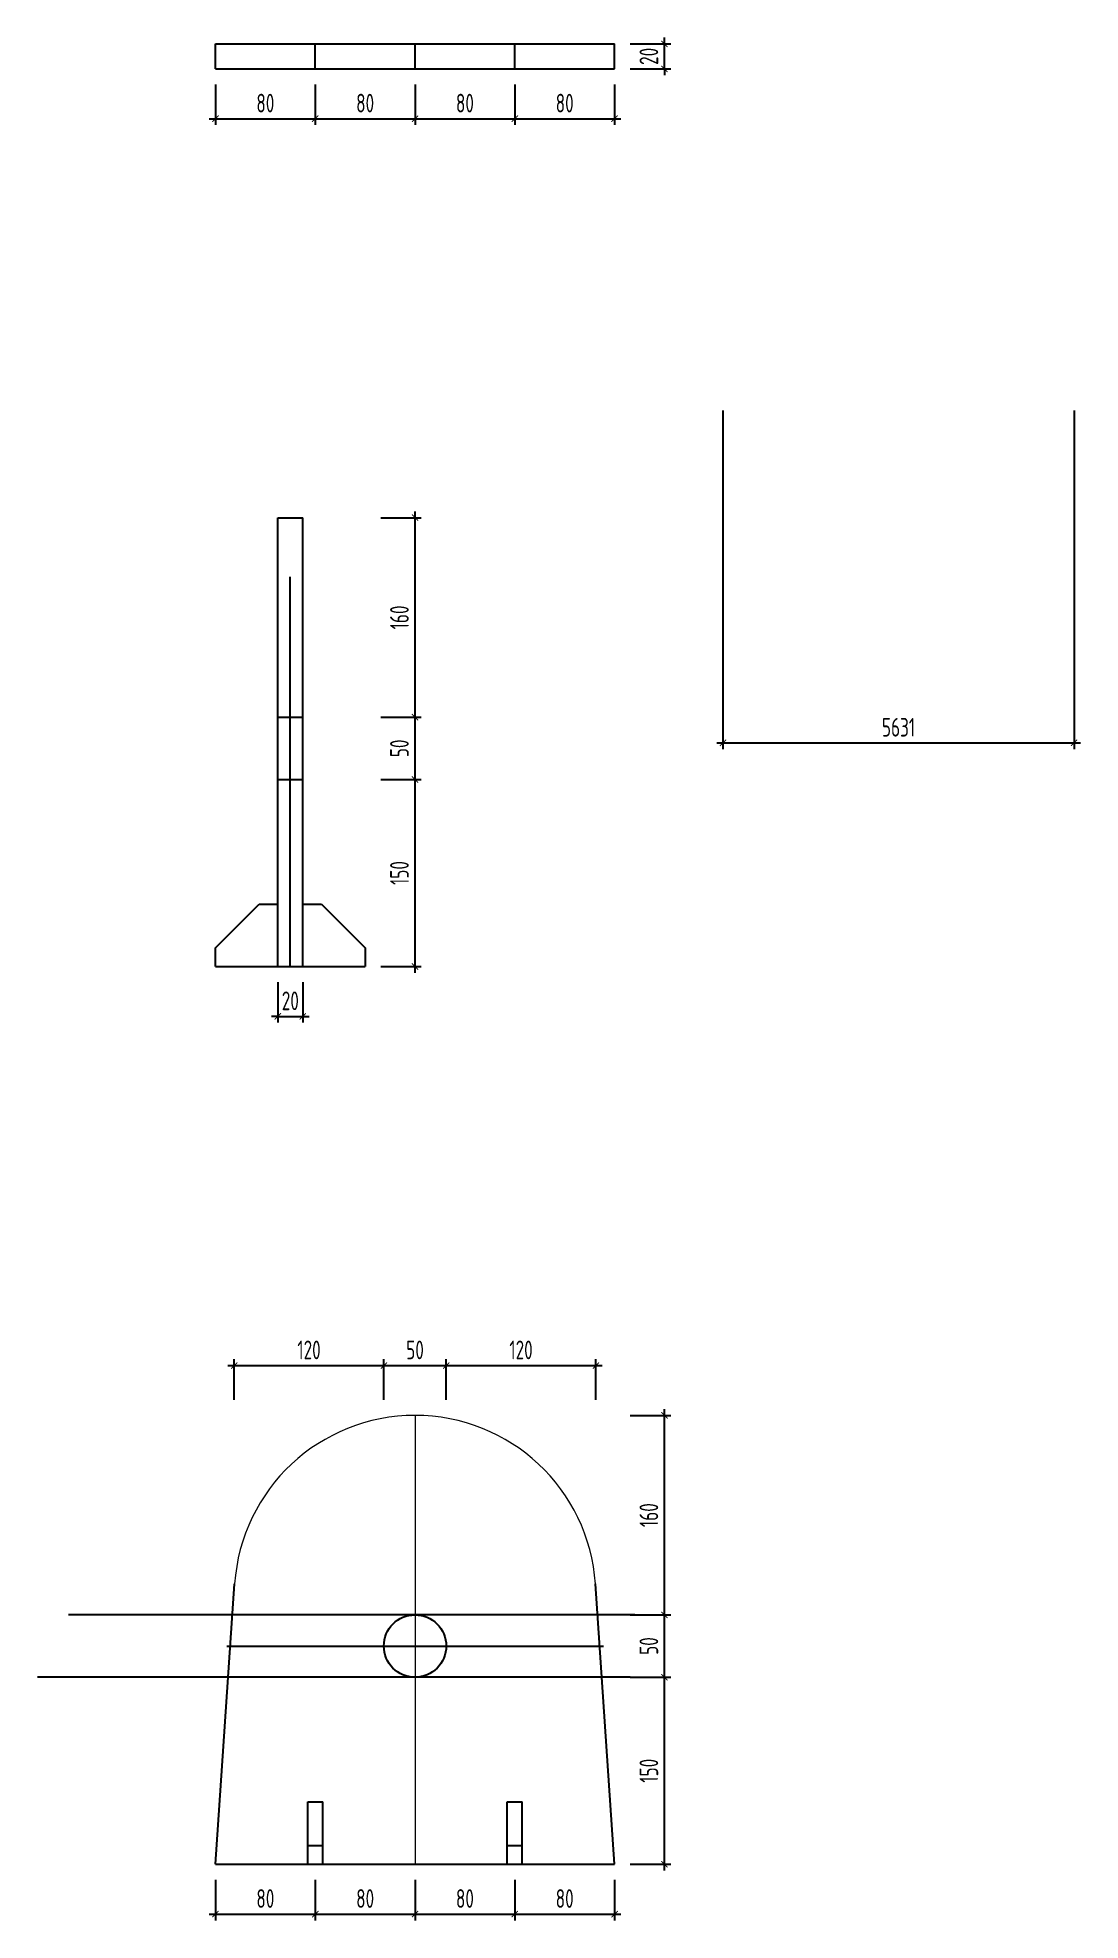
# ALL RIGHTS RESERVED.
# Model space of a CAD drawing. Extents: x 0 to 221944, y -54034 to 30066.
# Drawn here: x 205222 to 221944, y -900 to 29300 of the extents above.
import ezdxf

# ---------------------------------------------------------------- set-up
doc = ezdxf.new("R2010")
doc.units = 0
doc.header["$LTSCALE"] = 1000
doc.linetypes.add('CENTER', pattern=[2, 1.25, -0.25, 0.25, -0.25])
doc.layers.get('0').update_dxf_attribs({"linetype": 'CONTINUOUS'})
doc.layers.get('Defpoints').update_dxf_attribs({"linetype": 'CONTINUOUS'})
doc.layers.add('DIM', color=3, linetype='CONTINUOUS', lineweight=0)
doc.styles.add('TSSD_Dimension', font='tssdeng.shx', dxfattribs={"width": 0.7, "bigfont": 'hztxt.shx'})
doc.dimstyles.new('TSSD_100_100', dxfattribs={"dimtxt": 300, "dimasz": 100, "dimexe": 100, "dimexo": 250, "dimgap": 100, "dimtad": 1, "dimdec": 0, "dimzin": 0, "dimdsep": 46, "dimtxsty": 'TSSD_Dimension', "dimblk": 'ARCHTICK', "dimblk1": 'ARCHTICK', "dimblk2": 'ARCHTICK', "dimcen": 0, "dimdle": 100, "dimclrt": 7, "dimadec": 0, "dimazin": 0, "dimtfac": 1, "dimtdec": 0, "dimtix": 1, "dimtmove": 2, "dimatfit": 3, "dimfxl": 1, "dimtolj": 1, "dimtzin": 0, "dimarcsym": 0})

# ---------------------------------------------------------------- blocks, each defined once
blk = doc.blocks.new('_ArchTick')
at = {"color": 0, "linetype": 'ByBlock', "const_width": 0.15}
blk.add_lwpolyline([(-0.5, -0.5), (0.5, 0.5)], dxfattribs=at)
blk = doc.blocks.new('*D52')
at = {"layer": 'Defpoints', "color": 0, "transparency": 16777216}
for p in [(208074, 0), (209674, 0), (209674, -800)]:
    blk.add_point(p, dxfattribs=at)
at = {"layer": 'DIM', "color": 0, "lineweight": -2, "transparency": 16777216}
for p, q in [((208074, -250), (208074, -900)), ((209674, -250), (209674, -900)), ((207974, -800), (209774, -800))]:
    blk.add_line(p, q, dxfattribs=at)
at = {"layer": 'DIM', "color": 0, "lineweight": -2, "transparency": 16777216, "xscale": 100, "yscale": 100, "zscale": 100, "rotation": 180}
blk.add_blockref('_ArchTick', (208074, -800), dxfattribs=at)
at = {"layer": 'DIM', "color": 0, "lineweight": -2, "transparency": 16777216, "xscale": 100, "yscale": 100, "zscale": 100}
blk.add_blockref('_ArchTick', (209674, -800), dxfattribs=at)
at = {"layer": 'DIM', "color": 7, "transparency": 16777216, "insert": (208874, -550), "char_height": 300, "attachment_point": 5, "style": 'TSSD_Dimension'}
blk.add_mtext('\\A1;80', dxfattribs=at)
blk = doc.blocks.new('*D53')
at = {"layer": 'Defpoints', "color": 0, "transparency": 16777216}
for p in [(209674, 0), (211274, 0), (211274, -800)]:
    blk.add_point(p, dxfattribs=at)
at = {"layer": 'DIM', "color": 0, "lineweight": -2, "transparency": 16777216}
for p, q in [((209674, -250), (209674, -900)), ((211274, -250), (211274, -900)), ((209574, -800), (211374, -800))]:
    blk.add_line(p, q, dxfattribs=at)
at = {"layer": 'DIM', "color": 0, "lineweight": -2, "transparency": 16777216, "xscale": 100, "yscale": 100, "zscale": 100, "rotation": 180}
blk.add_blockref('_ArchTick', (209674, -800), dxfattribs=at)
at = {"layer": 'DIM', "color": 0, "lineweight": -2, "transparency": 16777216, "xscale": 100, "yscale": 100, "zscale": 100}
blk.add_blockref('_ArchTick', (211274, -800), dxfattribs=at)
at = {"layer": 'DIM', "color": 7, "transparency": 16777216, "insert": (210474, -550), "char_height": 300, "attachment_point": 5, "style": 'TSSD_Dimension'}
blk.add_mtext('\\A1;80', dxfattribs=at)
blk = doc.blocks.new('*D54')
at = {"layer": 'Defpoints', "color": 0, "transparency": 16777216}
for p in [(211274, 0), (212874, 0), (212874, -800)]:
    blk.add_point(p, dxfattribs=at)
at = {"layer": 'DIM', "color": 0, "lineweight": -2, "transparency": 16777216}
for p, q in [((211274, -250), (211274, -900)), ((212874, -250), (212874, -900)), ((211174, -800), (212974, -800))]:
    blk.add_line(p, q, dxfattribs=at)
at = {"layer": 'DIM', "color": 0, "lineweight": -2, "transparency": 16777216, "xscale": 100, "yscale": 100, "zscale": 100, "rotation": 180}
blk.add_blockref('_ArchTick', (211274, -800), dxfattribs=at)
at = {"layer": 'DIM', "color": 0, "lineweight": -2, "transparency": 16777216, "xscale": 100, "yscale": 100, "zscale": 100}
blk.add_blockref('_ArchTick', (212874, -800), dxfattribs=at)
at = {"layer": 'DIM', "color": 7, "transparency": 16777216, "insert": (212074, -550), "char_height": 300, "attachment_point": 5, "style": 'TSSD_Dimension'}
blk.add_mtext('\\A1;80', dxfattribs=at)
blk = doc.blocks.new('*D55')
at = {"layer": 'Defpoints', "color": 0, "transparency": 16777216}
for p in [(212874, 0), (214474, 0), (214474, -800)]:
    blk.add_point(p, dxfattribs=at)
at = {"layer": 'DIM', "color": 0, "lineweight": -2, "transparency": 16777216}
for p, q in [((212874, -250), (212874, -900)), ((214474, -250), (214474, -900)), ((212774, -800), (214574, -800))]:
    blk.add_line(p, q, dxfattribs=at)
at = {"layer": 'DIM', "color": 0, "lineweight": -2, "transparency": 16777216, "xscale": 100, "yscale": 100, "zscale": 100, "rotation": 180}
blk.add_blockref('_ArchTick', (212874, -800), dxfattribs=at)
at = {"layer": 'DIM', "color": 0, "lineweight": -2, "transparency": 16777216, "xscale": 100, "yscale": 100, "zscale": 100}
blk.add_blockref('_ArchTick', (214474, -800), dxfattribs=at)
at = {"layer": 'DIM', "color": 7, "transparency": 16777216, "insert": (213674, -550), "char_height": 300, "attachment_point": 5, "style": 'TSSD_Dimension'}
blk.add_mtext('\\A1;80', dxfattribs=at)
blk = doc.blocks.new('*D56')
at = {"layer": 'Defpoints', "color": 0, "transparency": 16777216}
for p in [(214474, 3000), (215274, 3000), (214474, 0)]:
    blk.add_point(p, dxfattribs=at)
at = {"layer": 'DIM', "color": 0, "lineweight": -2, "transparency": 16777216}
for p, q in [((215274, -100), (215274, 3100)), ((214724, 3000), (215374, 3000)), ((214724, 0), (215374, 0))]:
    blk.add_line(p, q, dxfattribs=at)
at = {"layer": 'DIM', "color": 0, "lineweight": -2, "transparency": 16777216, "xscale": 100, "yscale": 100, "zscale": 100}
for p, rotation in [((215274, 3000), 90), ((215274, 0), 270)]:
    blk.add_blockref('_ArchTick', p, dxfattribs=dict(at, rotation=rotation))
at = {"layer": 'DIM', "color": 7, "transparency": 16777216, "insert": (215024, 1500), "char_height": 300, "attachment_point": 5, "rotation": 90, "style": 'TSSD_Dimension'}
blk.add_mtext('\\A1;150', dxfattribs=at)
blk = doc.blocks.new('*D57')
at = {"layer": 'Defpoints', "color": 0, "transparency": 16777216}
for p in [(214474, 4000), (215274, 4000), (214474, 3000)]:
    blk.add_point(p, dxfattribs=at)
at = {"layer": 'DIM', "color": 0, "lineweight": -2, "transparency": 16777216}
for p, q in [((214724, 4000), (215374, 4000)), ((215274, 2900), (215274, 4100)), ((214724, 3000), (215374, 3000))]:
    blk.add_line(p, q, dxfattribs=at)
at = {"layer": 'DIM', "color": 0, "lineweight": -2, "transparency": 16777216, "xscale": 100, "yscale": 100, "zscale": 100}
for p, rotation in [((215274, 4000), 90), ((215274, 3000), 270)]:
    blk.add_blockref('_ArchTick', p, dxfattribs=dict(at, rotation=rotation))
at = {"layer": 'DIM', "color": 7, "transparency": 16777216, "insert": (215024, 3500), "char_height": 300, "attachment_point": 5, "rotation": 90, "style": 'TSSD_Dimension'}
blk.add_mtext('\\A1;50', dxfattribs=at)
blk = doc.blocks.new('*D58')
at = {"layer": 'Defpoints', "color": 0, "transparency": 16777216}
for p in [(214474, 7200), (215274, 7200), (214474, 4000)]:
    blk.add_point(p, dxfattribs=at)
at = {"layer": 'DIM', "color": 0, "lineweight": -2, "transparency": 16777216}
for p, q in [((215274, 3900), (215274, 7300)), ((214724, 7200), (215374, 7200)), ((214724, 4000), (215374, 4000))]:
    blk.add_line(p, q, dxfattribs=at)
at = {"layer": 'DIM', "color": 0, "lineweight": -2, "transparency": 16777216, "xscale": 100, "yscale": 100, "zscale": 100}
for p, rotation in [((215274, 7200), 90), ((215274, 4000), 270)]:
    blk.add_blockref('_ArchTick', p, dxfattribs=dict(at, rotation=rotation))
at = {"layer": 'DIM', "color": 7, "transparency": 16777216, "insert": (215024, 5600), "char_height": 300, "attachment_point": 5, "rotation": 90, "style": 'TSSD_Dimension'}
blk.add_mtext('\\A1;160', dxfattribs=at)
blk = doc.blocks.new('*D59')
at = {"layer": 'Defpoints', "color": 0, "transparency": 16777216}
for p in [(210774, 8000), (208374, 7200), (210774, 7200)]:
    blk.add_point(p, dxfattribs=at)
at = {"layer": 'DIM', "color": 0, "lineweight": -2, "transparency": 16777216}
for p, q in [((208274, 8000), (210874, 8000)), ((208374, 7450), (208374, 8100)), ((210774, 7450), (210774, 8100))]:
    blk.add_line(p, q, dxfattribs=at)
at = {"layer": 'DIM', "color": 0, "lineweight": -2, "transparency": 16777216, "xscale": 100, "yscale": 100, "zscale": 100, "rotation": 180}
blk.add_blockref('_ArchTick', (208374, 8000), dxfattribs=at)
at = {"layer": 'DIM', "color": 0, "lineweight": -2, "transparency": 16777216, "xscale": 100, "yscale": 100, "zscale": 100}
blk.add_blockref('_ArchTick', (210774, 8000), dxfattribs=at)
at = {"layer": 'DIM', "color": 7, "transparency": 16777216, "insert": (209574, 8250), "char_height": 300, "attachment_point": 5, "style": 'TSSD_Dimension'}
blk.add_mtext('\\A1;120', dxfattribs=at)
blk = doc.blocks.new('*D60')
at = {"layer": 'Defpoints', "color": 0, "transparency": 16777216}
for p in [(211774, 8000), (210774, 7200), (211774, 7200)]:
    blk.add_point(p, dxfattribs=at)
at = {"layer": 'DIM', "color": 0, "lineweight": -2, "transparency": 16777216}
for p, q in [((210674, 8000), (211874, 8000)), ((210774, 7450), (210774, 8100)), ((211774, 7450), (211774, 8100))]:
    blk.add_line(p, q, dxfattribs=at)
at = {"layer": 'DIM', "color": 0, "lineweight": -2, "transparency": 16777216, "xscale": 100, "yscale": 100, "zscale": 100, "rotation": 180}
blk.add_blockref('_ArchTick', (210774, 8000), dxfattribs=at)
at = {"layer": 'DIM', "color": 0, "lineweight": -2, "transparency": 16777216, "xscale": 100, "yscale": 100, "zscale": 100}
blk.add_blockref('_ArchTick', (211774, 8000), dxfattribs=at)
at = {"layer": 'DIM', "color": 7, "transparency": 16777216, "insert": (211274, 8250), "char_height": 300, "attachment_point": 5, "style": 'TSSD_Dimension'}
blk.add_mtext('\\A1;50', dxfattribs=at)
blk = doc.blocks.new('*D61')
at = {"layer": 'Defpoints', "color": 0, "transparency": 16777216}
for p in [(214174, 8000), (211774, 7200), (214174, 7200)]:
    blk.add_point(p, dxfattribs=at)
at = {"layer": 'DIM', "color": 0, "lineweight": -2, "transparency": 16777216}
for p, q in [((211674, 8000), (214274, 8000)), ((211774, 7450), (211774, 8100)), ((214174, 7450), (214174, 8100))]:
    blk.add_line(p, q, dxfattribs=at)
at = {"layer": 'DIM', "color": 0, "lineweight": -2, "transparency": 16777216, "xscale": 100, "yscale": 100, "zscale": 100, "rotation": 180}
blk.add_blockref('_ArchTick', (211774, 8000), dxfattribs=at)
at = {"layer": 'DIM', "color": 0, "lineweight": -2, "transparency": 16777216, "xscale": 100, "yscale": 100, "zscale": 100}
blk.add_blockref('_ArchTick', (214174, 8000), dxfattribs=at)
at = {"layer": 'DIM', "color": 7, "transparency": 16777216, "insert": (212974, 8250), "char_height": 300, "attachment_point": 5, "style": 'TSSD_Dimension'}
blk.add_mtext('\\A1;120', dxfattribs=at)
blk = doc.blocks.new('*D62')
at = {"layer": 'Defpoints', "color": 0, "transparency": 16777216}
for p in [(209074, 14400), (209474, 14400), (209474, 13600)]:
    blk.add_point(p, dxfattribs=at)
at = {"layer": 'DIM', "color": 0, "lineweight": -2, "transparency": 16777216}
for p, q in [((209074, 14150), (209074, 13500)), ((209474, 14150), (209474, 13500)), ((209074, 13600), (208974, 13600)), ((209074, 13600), (209474, 13600)), ((209474, 13600), (209574, 13600))]:
    blk.add_line(p, q, dxfattribs=at)
at = {"layer": 'DIM', "color": 0, "lineweight": -2, "transparency": 16777216, "xscale": 100, "yscale": 100, "zscale": 100}
blk.add_blockref('_ArchTick', (209074, 13600), dxfattribs=at)
at = {"layer": 'DIM', "color": 0, "lineweight": -2, "transparency": 16777216, "xscale": 100, "yscale": 100, "zscale": 100, "rotation": 180}
blk.add_blockref('_ArchTick', (209474, 13600), dxfattribs=at)
at = {"layer": 'DIM', "color": 7, "transparency": 16777216, "insert": (209274, 13850), "char_height": 300, "attachment_point": 5, "style": 'TSSD_Dimension'}
blk.add_mtext('\\A1;20', dxfattribs=at)
blk = doc.blocks.new('*D63')
at = {"layer": 'Defpoints', "color": 0, "transparency": 16777216}
for p in [(210474, 17400), (211274, 17400), (210474, 14400)]:
    blk.add_point(p, dxfattribs=at)
at = {"layer": 'DIM', "color": 0, "lineweight": -2, "transparency": 16777216}
for p, q in [((210724, 17400), (211374, 17400)), ((211274, 14300), (211274, 17500)), ((210724, 14400), (211374, 14400))]:
    blk.add_line(p, q, dxfattribs=at)
at = {"layer": 'DIM', "color": 0, "lineweight": -2, "transparency": 16777216, "xscale": 100, "yscale": 100, "zscale": 100}
for p, rotation in [((211274, 17400), 90), ((211274, 14400), 270)]:
    blk.add_blockref('_ArchTick', p, dxfattribs=dict(at, rotation=rotation))
at = {"layer": 'DIM', "color": 7, "transparency": 16777216, "insert": (211024, 15900), "char_height": 300, "attachment_point": 5, "rotation": 90, "style": 'TSSD_Dimension'}
blk.add_mtext('\\A1;150', dxfattribs=at)
blk = doc.blocks.new('*D64')
at = {"layer": 'Defpoints', "color": 0, "transparency": 16777216}
for p in [(210474, 18400), (211274, 18400), (210474, 17400)]:
    blk.add_point(p, dxfattribs=at)
at = {"layer": 'DIM', "color": 0, "lineweight": -2, "transparency": 16777216}
for p, q in [((211274, 17300), (211274, 18500)), ((210724, 18400), (211374, 18400)), ((210724, 17400), (211374, 17400))]:
    blk.add_line(p, q, dxfattribs=at)
at = {"layer": 'DIM', "color": 0, "lineweight": -2, "transparency": 16777216, "xscale": 100, "yscale": 100, "zscale": 100}
for p, rotation in [((211274, 18400), 90), ((211274, 17400), 270)]:
    blk.add_blockref('_ArchTick', p, dxfattribs=dict(at, rotation=rotation))
at = {"layer": 'DIM', "color": 7, "transparency": 16777216, "insert": (211024, 17900), "char_height": 300, "attachment_point": 5, "rotation": 90, "style": 'TSSD_Dimension'}
blk.add_mtext('\\A1;50', dxfattribs=at)
blk = doc.blocks.new('*D65')
at = {"layer": 'Defpoints', "color": 0, "transparency": 16777216}
for p in [(210474, 21600), (211274, 21600), (210474, 18400)]:
    blk.add_point(p, dxfattribs=at)
at = {"layer": 'DIM', "color": 0, "lineweight": -2, "transparency": 16777216}
for p, q in [((210724, 21600), (211374, 21600)), ((211274, 18300), (211274, 21700)), ((210724, 18400), (211374, 18400))]:
    blk.add_line(p, q, dxfattribs=at)
at = {"layer": 'DIM', "color": 0, "lineweight": -2, "transparency": 16777216, "xscale": 100, "yscale": 100, "zscale": 100}
for p, rotation in [((211274, 21600), 90), ((211274, 18400), 270)]:
    blk.add_blockref('_ArchTick', p, dxfattribs=dict(at, rotation=rotation))
at = {"layer": 'DIM', "color": 7, "transparency": 16777216, "insert": (211024, 20000), "char_height": 300, "attachment_point": 5, "rotation": 90, "style": 'TSSD_Dimension'}
blk.add_mtext('\\A1;160', dxfattribs=at)
blk = doc.blocks.new('*D66')
at = {"layer": 'Defpoints', "color": 0, "transparency": 16777216}
for p in [(208074, 28800), (209674, 28800), (209674, 28000)]:
    blk.add_point(p, dxfattribs=at)
at = {"layer": 'DIM', "color": 0, "lineweight": -2, "transparency": 16777216}
for p, q in [((208074, 28550), (208074, 27900)), ((209674, 28550), (209674, 27900)), ((207974, 28000), (209774, 28000))]:
    blk.add_line(p, q, dxfattribs=at)
at = {"layer": 'DIM', "color": 0, "lineweight": -2, "transparency": 16777216, "xscale": 100, "yscale": 100, "zscale": 100, "rotation": 180}
blk.add_blockref('_ArchTick', (208074, 28000), dxfattribs=at)
at = {"layer": 'DIM', "color": 0, "lineweight": -2, "transparency": 16777216, "xscale": 100, "yscale": 100, "zscale": 100}
blk.add_blockref('_ArchTick', (209674, 28000), dxfattribs=at)
at = {"layer": 'DIM', "color": 7, "transparency": 16777216, "insert": (208874, 28250), "char_height": 300, "attachment_point": 5, "style": 'TSSD_Dimension'}
blk.add_mtext('\\A1;80', dxfattribs=at)
blk = doc.blocks.new('*D67')
at = {"layer": 'Defpoints', "color": 0, "transparency": 16777216}
for p in [(209674, 28800), (211274, 28800), (211274, 28000)]:
    blk.add_point(p, dxfattribs=at)
at = {"layer": 'DIM', "color": 0, "lineweight": -2, "transparency": 16777216}
for p, q in [((209674, 28550), (209674, 27900)), ((211274, 28550), (211274, 27900)), ((209574, 28000), (211374, 28000))]:
    blk.add_line(p, q, dxfattribs=at)
at = {"layer": 'DIM', "color": 0, "lineweight": -2, "transparency": 16777216, "xscale": 100, "yscale": 100, "zscale": 100, "rotation": 180}
blk.add_blockref('_ArchTick', (209674, 28000), dxfattribs=at)
at = {"layer": 'DIM', "color": 0, "lineweight": -2, "transparency": 16777216, "xscale": 100, "yscale": 100, "zscale": 100}
blk.add_blockref('_ArchTick', (211274, 28000), dxfattribs=at)
at = {"layer": 'DIM', "color": 7, "transparency": 16777216, "insert": (210474, 28250), "char_height": 300, "attachment_point": 5, "style": 'TSSD_Dimension'}
blk.add_mtext('\\A1;80', dxfattribs=at)
blk = doc.blocks.new('*D68')
at = {"layer": 'Defpoints', "color": 0, "transparency": 16777216}
for p in [(211274, 28800), (212874, 28800), (212874, 28000)]:
    blk.add_point(p, dxfattribs=at)
at = {"layer": 'DIM', "color": 0, "lineweight": -2, "transparency": 16777216}
for p, q in [((211274, 28550), (211274, 27900)), ((212874, 28550), (212874, 27900)), ((211174, 28000), (212974, 28000))]:
    blk.add_line(p, q, dxfattribs=at)
at = {"layer": 'DIM', "color": 0, "lineweight": -2, "transparency": 16777216, "xscale": 100, "yscale": 100, "zscale": 100, "rotation": 180}
blk.add_blockref('_ArchTick', (211274, 28000), dxfattribs=at)
at = {"layer": 'DIM', "color": 0, "lineweight": -2, "transparency": 16777216, "xscale": 100, "yscale": 100, "zscale": 100}
blk.add_blockref('_ArchTick', (212874, 28000), dxfattribs=at)
at = {"layer": 'DIM', "color": 7, "transparency": 16777216, "insert": (212074, 28250), "char_height": 300, "attachment_point": 5, "style": 'TSSD_Dimension'}
blk.add_mtext('\\A1;80', dxfattribs=at)
blk = doc.blocks.new('*D69')
at = {"layer": 'Defpoints', "color": 0, "transparency": 16777216}
for p in [(212874, 28800), (214474, 28800), (214474, 28000)]:
    blk.add_point(p, dxfattribs=at)
at = {"layer": 'DIM', "color": 0, "lineweight": -2, "transparency": 16777216}
for p, q in [((212874, 28550), (212874, 27900)), ((214474, 28550), (214474, 27900)), ((212774, 28000), (214574, 28000))]:
    blk.add_line(p, q, dxfattribs=at)
at = {"layer": 'DIM', "color": 0, "lineweight": -2, "transparency": 16777216, "xscale": 100, "yscale": 100, "zscale": 100, "rotation": 180}
blk.add_blockref('_ArchTick', (212874, 28000), dxfattribs=at)
at = {"layer": 'DIM', "color": 0, "lineweight": -2, "transparency": 16777216, "xscale": 100, "yscale": 100, "zscale": 100}
blk.add_blockref('_ArchTick', (214474, 28000), dxfattribs=at)
at = {"layer": 'DIM', "color": 7, "transparency": 16777216, "insert": (213674, 28250), "char_height": 300, "attachment_point": 5, "style": 'TSSD_Dimension'}
blk.add_mtext('\\A1;80', dxfattribs=at)
blk = doc.blocks.new('*D70')
at = {"layer": 'Defpoints', "color": 0, "transparency": 16777216}
for p in [(214474, 29200), (215274, 29200), (214474, 28800)]:
    blk.add_point(p, dxfattribs=at)
at = {"layer": 'DIM', "color": 0, "lineweight": -2, "transparency": 16777216}
for p, q in [((215274, 29200), (215274, 29300)), ((214724, 29200), (215374, 29200)), ((215274, 28800), (215274, 29200)), ((214724, 28800), (215374, 28800)), ((215274, 28800), (215274, 28700))]:
    blk.add_line(p, q, dxfattribs=at)
at = {"layer": 'DIM', "color": 0, "lineweight": -2, "transparency": 16777216, "xscale": 100, "yscale": 100, "zscale": 100}
for p, rotation in [((215274, 29200), 270), ((215274, 28800), 90)]:
    blk.add_blockref('_ArchTick', p, dxfattribs=dict(at, rotation=rotation))
at = {"layer": 'DIM', "color": 7, "transparency": 16777216, "insert": (215024, 29000), "char_height": 300, "attachment_point": 5, "rotation": 90, "style": 'TSSD_Dimension'}
blk.add_mtext('\\A1;20', dxfattribs=at)
blk = doc.blocks.new('*D71')
at = {"layer": 'Defpoints', "color": 0, "transparency": 16777216}
for p in [(216213, 23571), (221844, 23571), (221844, 17988)]:
    blk.add_point(p, dxfattribs=at)
at = {"layer": 'DIM', "color": 0, "lineweight": -2, "transparency": 16777216}
for p, q in [((216213, 23321), (216213, 17888)), ((221844, 23321), (221844, 17888)), ((216113, 17988), (221944, 17988))]:
    blk.add_line(p, q, dxfattribs=at)
at = {"layer": 'DIM', "color": 0, "lineweight": -2, "transparency": 16777216, "xscale": 100, "yscale": 100, "zscale": 100, "rotation": 180}
blk.add_blockref('_ArchTick', (216213, 17988), dxfattribs=at)
at = {"layer": 'DIM', "color": 0, "lineweight": -2, "transparency": 16777216, "xscale": 100, "yscale": 100, "zscale": 100}
blk.add_blockref('_ArchTick', (221844, 17988), dxfattribs=at)
at = {"layer": 'DIM', "color": 7, "transparency": 16777216, "insert": (219028, 18238), "char_height": 300, "attachment_point": 5, "style": 'TSSD_Dimension'}
blk.add_mtext('\\A1;5631', dxfattribs=at)

msp = doc.modelspace()

# ---------------------------------------------------------------- linework, layer by layer
for p, q in [((208074.10314, 29200), (214474.10314, 29200)), ((208074.10314, 28800), (208074.10314, 29200)), ((209674.10314, 28800), (209674.10314, 29200)), ((211274.10314, 28800), (211274.10314, 29200)), ((212874.10314, 28800), (212874.10314, 29200)), ((214474.10314, 28800), (214474.10314, 29200)), ((208074.10314, 28800), (214474.10314, 28800)), ((209074.10314, 14400), (209074.10314, 21600)), ((209074.10314, 21600), (209474.10314, 21600)), ((209474.10314, 14400), (209474.10314, 21600)), ((209074.10314, 18400), (209474.10314, 18400)), ((209074.10314, 17400), (209474.10314, 17400)), ((208074.10314, 14700), (208774.10314, 15400)), ((208774.10314, 15400), (209074.10314, 15400)), ((209474.10314, 15400), (209774.10314, 15400)), ((209774.10314, 15400), (210474.10314, 14700)), ((208074.10314, 14400), (208074.10314, 14700)), ((210474.10314, 14700), (210474.10314, 14400)), ((208074.10314, 14400), (209074.10314, 14400)), ((209074.10314, 14400), (209474.10314, 14400)), ((209474.10314, 14400), (210474.10314, 14400)), ((208074.10314, 0), (208380.82416, 4497.3239)), ((214474.10314, 0), (214167.38213, 4497.3239)), ((214796.72877, 4000), (205715.59159, 4000)), ((214724.74449, 3000), (205222.15109, 3000)), ((209554.10314, 0), (209554.10314, 1000)), ((209554.10314, 1000), (209794.10314, 1000)), ((209794.10314, 0), (209794.10314, 1000)), ((212754.10314, 0), (212754.10314, 1000)), ((212754.10314, 1000), (212994.10314, 1000)), ((212994.10314, 0), (212994.10314, 1000)), ((208074.10314, 0), (214474.10314, 0)), ((209554.10314, 300), (209794.10314, 300)), ((212754.10314, 300), (212994.10314, 300))]:
    msp.add_line(p, q)
at = {"linetype": 'CENTER', "ltscale": 5}
for p, q in [((209274.10314, 14400), (209274.10314, 21600)), ((208254.10314, 3500), (214294.10314, 3500))]:
    msp.add_line(p, q, dxfattribs=at)
msp.add_circle((211274.10314, 3500), 500)
at = {"layer": 'DIM'}
msp.add_line((211274.10314, 7200), (211274.10314, 0), dxfattribs=at)
msp.add_arc((211274.10314, 4300), 2900, 3.901575377, 176.098424623, dxfattribs=at)

# ---------------------------------------------------------------- dimensions: what is measured, and where the dimension line sits
for p1, p2, distance, text, picture, middle in [((214474.10314, 28800), (214474.10314, 29200), -800, '20', '*D70', (215024.10314, 29000)), ((208074.10314, 28800), (209674.10314, 28800), -800, '80', '*D66', (208874.10314, 28250)), ((209674.10314, 28800), (211274.10314, 28800), -800, '80', '*D67', (210474.10314, 28250)), ((211274.10314, 28800), (212874.10314, 28800), -800, '80', '*D68', (212074.10314, 28250)), ((212874.10314, 28800), (214474.10314, 28800), -800, '80', '*D69', (213674.10314, 28250)), ((210474.10314, 18400), (210474.10314, 21600), -800, '160', '*D65', (211024.10314, 20000)), ((210474.10314, 17400), (210474.10314, 18400), -800, '50', '*D64', (211024.10314, 17900)), ((210474.10314, 14400), (210474.10314, 17400), -800, '150', '*D63', (211024.10314, 15900)), ((209074.10314, 14400), (209474.10314, 14400), -800, '20', '*D62', (209274.10314, 13850)), ((208374.10314, 7200), (210774.10314, 7200), 800, '120', '*D59', (209574.10314, 8250)), ((210774.10314, 7200), (211774.10314, 7200), 800, '50', '*D60', (211274.10314, 8250)), ((211774.10314, 7200), (214174.10314, 7200), 800, '120', '*D61', (212974.10314, 8250)), ((214474.10314, 4000), (214474.10314, 7200), -800, '160', '*D58', (215024.10314, 5600)), ((214474.10314, 3000), (214474.10314, 4000), -800, '50', '*D57', (215024.10314, 3500)), ((214474.10314, 0), (214474.10314, 3000), -800, '150', '*D56', (215024.10314, 1500)), ((208074.10314, 0), (209674.10314, 0), -800, '80', '*D52', (208874.10314, -550)), ((209674.10314, 0), (211274.10314, 0), -800, '80', '*D53', (210474.10314, -550)), ((211274.10314, 0), (212874.10314, 0), -800, '80', '*D54', (212074.10314, -550)), ((212874.10314, 0), (214474.10314, 0), -800, '80', '*D55', (213674.10314, -550))]:
    dim = msp.add_aligned_dim(p1=p1, p2=p2, distance=distance, text=text, dimstyle='TSSD_100_100', dxfattribs=at)
    dim.commit()
    dim.dimension.update_dxf_attribs({"geometry": picture, "text_midpoint": middle})
dim = msp.add_linear_dim(base=(221843.67438, 17988.00243), p1=(216212.75558, 23570.8629), p2=(221843.67438, 23570.8629), dimstyle='TSSD_100_100', dxfattribs=at)
dim.commit()
dim.dimension.update_dxf_attribs({"geometry": '*D71', "text_midpoint": (219028.21498, 18238.00243)})

doc.saveas('drawing.dxf')
